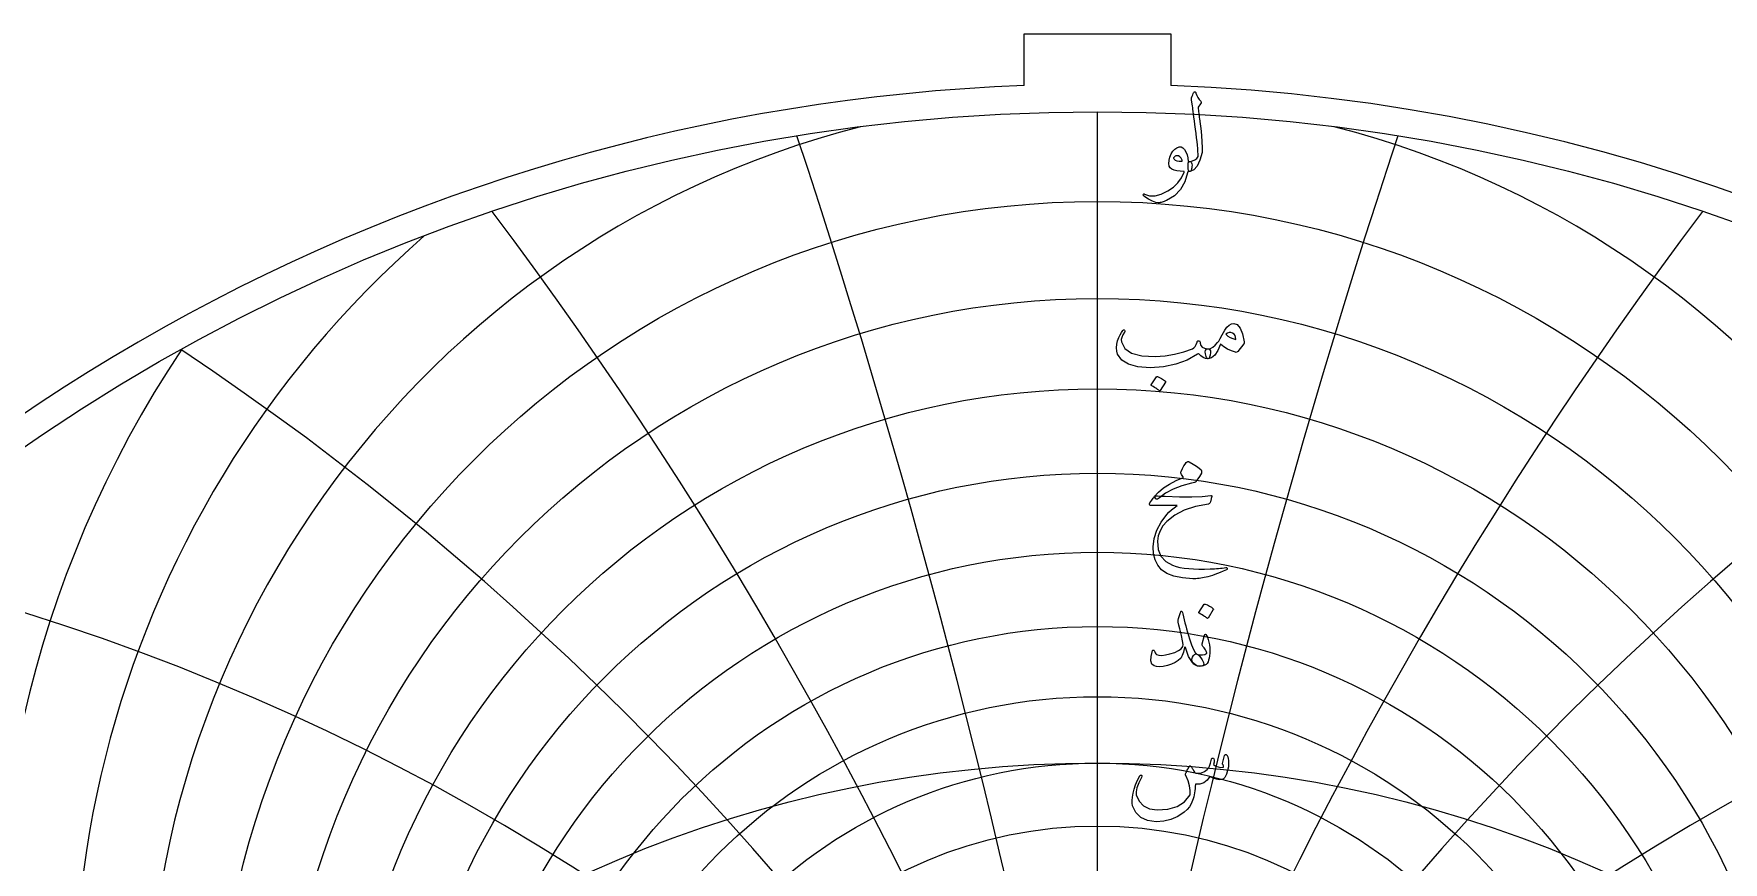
# Model space of a CAD drawing. Header units: millimetres. Extents: x -78 to 78, y -78 to 80.
# Drawn here: x -43.2 to 25.4, y 46.1 to 79.7 of the extents above; entities that cross this region are included whole.
import ezdxf

# ---------------------------------------------------------------- set-up
doc = ezdxf.new("R2010")
doc.units = ezdxf.units.MM
for name, color, linetype in [('CUT_OUTER', 1, 'Continuous'), ('ENGRAVE', 7, 'Continuous'), ('ENGRAVE_FINE', 8, 'Continuous'), ('TEXT', 5, 'Continuous')]:
    doc.layers.add(name, color=color, linetype=linetype)

msp = doc.modelspace()

# ---------------------------------------------------------------- linework, layer by layer
at = {"layer": 'CUT_OUTER'}
for points in [[(-2.975, 79.665), (2.975, 79.665), (2.975, 77.5677)], [(-2.975, 77.5677), (-2.975, 79.665)]]:
    msp.add_lwpolyline(points, dxfattribs=at)
for centre, radius, start, end in [((-0.0002, -0.0002), 77.6249, 148.007612, 87.803431), ((-0.0008, 0.0009), 77.6238, 92.19583, 148.008025)]:
    msp.add_arc(centre, radius, start, end, dxfattribs=at)
at = {"layer": 'ENGRAVE'}
msp.add_lwpolyline([(0, -76.5), (0, 76.5)], dxfattribs=at)
for centre, radius in [((0, 0), 76.5), ((0, 33.551), 28.2878), ((0, 0), 50.0761), ((0, 29.7713), 17.7491)]:
    msp.add_circle(centre, radius, dxfattribs=at)
for centre, radius, start, end in [((0, 40.2027), 41.514, 131.172626, 48.827374), ((0, 52.2707), 60.202, 184.595622, 355.404378)]:
    msp.add_arc(centre, radius, start, end, dxfattribs=at)
at = {"layer": 'ENGRAVE_FINE'}
for centre, radius in [((0, 37.0862), 35.7749), ((0, 35.7741), 33.1497), ((0, 34.6008), 30.6597), ((0, 32.6121), 26.0195), ((0, 31.7732), 23.8419), ((0, 31.0251), 21.7441), ((0, 30.36), 19.716)]:
    msp.add_circle(centre, radius, dxfattribs=at)
for centre, radius, start, end in [((0, 38.5552), 38.5552, 104.428163, 75.571837), ((-338.6259, -32.5198), 343.8498, 2.969013, 18.313318), ((-338.6259, -32.5198), 343.8498, 2.969013, 18.313318), ((338.6259, -32.5198), 343.8498, 161.686682, 177.030987), ((338.6259, -32.5198), 343.8498, 161.686682, 177.030987), ((-164.0488, -32.5198), 174.5771, 5.979733, 36.962322), ((-164.0488, -32.5198), 174.5771, 5.979733, 36.962322), ((164.0488, -32.5198), 174.5771, 143.037678, 174.020267), ((164.0488, -32.5198), 174.5771, 143.037678, 174.020267), ((0, 42.055), 44.6794, 146.258009, 33.741991), ((-103.4188, -32.5198), 119.4178, 9.076124, 56.31782), ((-103.4188, -32.5198), 119.4178, 9.076124, 56.31782), ((103.4188, -32.5198), 119.4178, 123.68218, 170.923876), ((103.4188, -32.5198), 119.4178, 123.68218, 170.923876), ((0, 44.1438), 48.0849, 157.98396, 22.01604), ((-71.1583, -32.5198), 92.8905, 12.306911, 76.81627), ((-71.1583, -32.5198), 92.8905, 12.306911, 76.81627), ((71.1583, -32.5198), 92.8905, 103.18373, 167.693089), ((71.1583, -32.5198), 92.8905, 103.18373, 167.693089), ((0, 46.5083), 51.7715, 167.906186, 12.093814), ((0, 49.197), 55.7897, 176.664202, 3.335798)]:
    msp.add_arc(centre, radius, start, end, dxfattribs=at)
at = {"layer": 'TEXT'}
for points in [[(3.8229, 77.0626), (3.8535, 77.1364), (3.8772, 77.195), (3.8942, 77.2382), (3.9044, 77.2662), (3.9123, 77.284), (3.9225, 77.2968), (3.9349, 77.3044), (3.9496, 77.3069), (3.9663, 77.3041), (3.9802, 77.2956), (3.9912, 77.2815), (3.9994, 77.2617), (4.037, 77.1647), (4.082, 77.0773), (4.1343, 76.9996), (4.1939, 76.9314), (4.2106, 76.9097), (4.2154, 76.8851), (4.2083, 76.8576), (4.1894, 76.8274), (4.0899, 76.6871), (4.0967, 76.6243), (4.1034, 76.5627), (4.1102, 76.5022), (4.117, 76.4428), (4.1238, 76.3846), (4.1306, 76.3274), (4.1374, 76.2715), (4.1442, 76.2166), (4.2067, 75.7088), (4.2448, 75.3118), (4.2587, 75.0256), (4.2482, 74.8503), (4.1628, 74.5322), (4.0514, 74.2972), (3.914, 74.1454), (3.7506, 74.0767), (3.746, 74.0767), (3.7415, 74.0767), (3.737, 74.0767), (3.7325, 74.0767), (3.7056, 74.1021), (3.6883, 74.1604), (3.6807, 74.2514), (3.6827, 74.3753), (3.6869, 74.4211), (3.6997, 74.4544), (3.7209, 74.4754), (3.7506, 74.4838), (3.8654, 74.5067), (3.9609, 74.5483), (4.0373, 74.6085), (4.0944, 74.6874), (4.0906, 74.7822), (4.0837, 74.8899), (4.0736, 75.0106), (4.0605, 75.1444), (4.0445, 75.2906), (4.026, 75.4486), (4.0049, 75.6186), (3.9813, 75.8004), (3.9595, 75.9791), (3.9394, 76.1397), (3.9211, 76.2822), (3.9044, 76.4066), (3.89, 76.5129), (3.8784, 76.6012), (3.8696, 76.6713), (3.8637, 76.7233), (3.8184, 76.9812), (3.817, 77.0066), (3.8173, 77.0287), (3.8193, 77.0474), (3.8229, 77.0626)], [(3.6601, 74.0269), (3.554, 73.6545), (3.3762, 73.3426), (3.1265, 73.0912), (2.805, 72.9004), (2.76, 72.881), (2.7156, 72.8636), (2.6718, 72.8482), (2.6286, 72.8348), (2.5861, 72.8236), (2.5449, 72.815), (2.5047, 72.8089), (2.4657, 72.8054), (2.3684, 72.8192), (2.2395, 72.8698), (2.0789, 72.9572), (1.8866, 73.0813), (1.8659, 73.0992), (1.8538, 73.1164), (1.8501, 73.1331), (1.8549, 73.1492), (1.8657, 73.1616), (1.8798, 73.1673), (1.8973, 73.1662), (1.9183, 73.1583), (2.1182, 73.0935), (2.3424, 73.0938), (2.5909, 73.1591), (2.8638, 73.2895), (3.0866, 73.4407), (3.271, 73.6186), (3.4169, 73.823), (3.5243, 74.054), (3.5235, 74.0622), (3.521, 74.0687), (3.5167, 74.0736), (3.5108, 74.0767), (3.355, 74.0857), (3.2224, 74.1038), (3.1129, 74.131), (3.0267, 74.1671), (2.96, 74.2231), (2.9181, 74.3006), (2.9011, 74.3996), (2.9091, 74.52), (2.9116, 74.536), (2.9147, 74.5523), (2.9184, 74.5688), (2.9226, 74.5856), (2.9274, 74.603), (2.9328, 74.6213), (2.9387, 74.6403), (2.9452, 74.6603), (2.9984, 74.7895), (3.0629, 74.8967), (3.1387, 74.9818), (3.2257, 75.0448), (3.3148, 75.0793), (3.3965, 75.0788), (3.4709, 75.0431), (3.5379, 74.9725), (3.5965, 74.8741), (3.6408, 74.7598), (3.6711, 74.6297), (3.6872, 74.4838), (3.6961, 74.484), (3.7047, 74.4844), (3.7131, 74.4851), (3.7211, 74.4861), (3.7292, 74.4871), (3.7375, 74.4878), (3.7462, 74.4882), (3.7551, 74.4884), (3.7856, 74.4819), (3.8094, 74.4624), (3.8263, 74.4298), (3.8365, 74.3843), (3.8408, 74.3343), (3.8399, 74.2836), (3.834, 74.2325), (3.8229, 74.1807), (3.8085, 74.1352), (3.7924, 74.1027), (3.7746, 74.0832), (3.7551, 74.0767), (3.6691, 74.0767), (3.6686, 74.0685), (3.6669, 74.0574), (3.664, 74.0436), (3.6601, 74.0269)], [(3.4429, 74.5336), (3.3954, 74.6165), (3.3434, 74.675), (3.2868, 74.7092), (3.2257, 74.7191), (3.1893, 74.7095), (3.1568, 74.6942), (3.1282, 74.6733), (3.1036, 74.6467), (3.0957, 74.6326), (3.0945, 74.6173), (3.1002, 74.6009), (3.1126, 74.5834), (3.1593, 74.5424), (3.2269, 74.5144), (3.3154, 74.4994), (3.4248, 74.4974), (3.4361, 74.4997), (3.4429, 74.5065), (3.4452, 74.5178), (3.4429, 74.5336)], [(5.5376, 67.9146), (5.6793, 67.8643), (5.7966, 67.7223), (5.8897, 67.4888), (5.9584, 67.1636), (5.9609, 67.1401), (5.9595, 67.1195), (5.9541, 67.1017), (5.9448, 67.0867), (5.696, 66.7745), (5.6787, 66.7556), (5.6586, 66.744), (5.6357, 66.7397), (5.61, 66.7429), (5.4409, 66.8005), (5.282, 66.8741), (5.1333, 66.9634), (4.9947, 67.0686), (4.883, 66.8093), (4.7606, 66.6241), (4.6274, 66.513), (4.4835, 66.4759), (4.4674, 66.4819), (4.4507, 66.4997), (4.4334, 66.5294), (4.4156, 66.5709), (4.3882, 66.6739), (4.3783, 66.7564), (4.3859, 66.8186), (4.4111, 66.8605), (4.4258, 66.8704), (4.4428, 66.8775), (4.462, 66.8817), (4.4835, 66.8831), (4.5864, 66.9006), (4.6871, 66.9487), (4.7855, 67.0273), (4.8816, 67.1365), (4.9237, 67.1998), (4.9868, 67.3039), (5.0708, 67.4486), (5.1757, 67.6341), (5.2577, 67.7568), (5.3453, 67.8445), (5.4386, 67.8971), (5.5376, 67.9146)], [(1.0315, 67.6251), (1.0476, 67.6426), (1.0643, 67.65), (1.0816, 67.6471), (1.0994, 67.6341), (1.113, 67.6172), (1.1175, 67.5979), (1.113, 67.5764), (1.0994, 67.5527), (1.0304, 67.4458), (0.9863, 67.3468), (0.967, 67.2558), (0.9727, 67.1727), (1.1144, 66.8995), (1.3901, 66.7089), (1.7998, 66.6009), (2.3435, 66.5755), (2.747, 66.6052), (3.1341, 66.6671), (3.5048, 66.7612), (3.8591, 66.8876), (3.9216, 66.9247), (3.9734, 66.9815), (4.0144, 67.0581), (4.0446, 67.1546), (4.0548, 67.182), (4.0718, 67.2009), (4.0955, 67.2114), (4.1261, 67.2134), (4.1478, 67.204), (4.1634, 67.1851), (4.1727, 67.1565), (4.1758, 67.1184), (4.197, 67.0239), (4.2561, 66.9532), (4.3531, 66.9063), (4.488, 66.8831), (4.5366, 66.8724), (4.5694, 66.8447), (4.5864, 66.8), (4.5875, 66.7383), (4.5711, 66.6235), (4.5491, 66.5415), (4.5214, 66.4923), (4.488, 66.4759), (4.3888, 66.4889), (4.2946, 66.528), (4.2055, 66.593), (4.1215, 66.684), (4.1145, 66.6877), (4.1023, 66.6852), (4.0851, 66.6764), (4.0627, 66.6614), (3.6408, 66.4239), (3.1805, 66.2542), (2.6817, 66.1525), (2.1445, 66.1185), (1.6479, 66.1525), (1.2622, 66.2542), (0.9874, 66.4239), (0.8234, 66.6614), (0.7861, 66.794), (0.7736, 66.9295), (0.7861, 67.0678), (0.8234, 67.2089), (0.8737, 67.3401), (0.9252, 67.4532), (0.9778, 67.5482), (1.0315, 67.6251)], [(5.2119, 67.4713), (5.2967, 67.4006), (5.3928, 67.3423), (5.5003, 67.2965), (5.619, 67.2631), (5.6125, 67.3522), (5.5885, 67.4249), (5.5469, 67.4812), (5.4878, 67.521), (5.4197, 67.5417), (5.351, 67.5402), (5.2817, 67.5168), (5.2119, 67.4713)], [(2.4023, 65.7475), (2.408, 65.7532), (2.4159, 65.7566), (2.4261, 65.7577), (2.4385, 65.7566), (2.5265, 65.721), (2.6093, 65.6774), (2.6871, 65.6259), (2.7598, 65.5666), (2.7668, 65.5575), (2.7699, 65.5485), (2.7691, 65.5394), (2.7643, 65.5304), (2.5516, 65.1865), (2.5437, 65.1783), (2.5335, 65.1764), (2.5211, 65.1806), (2.5064, 65.1911), (2.4937, 65.2001), (2.4736, 65.2137), (2.4462, 65.2318), (2.4114, 65.2544), (2.3687, 65.2815), (2.3175, 65.3132), (2.2579, 65.3494), (2.1897, 65.3901), (2.1807, 65.3969), (2.1761, 65.4037), (2.1761, 65.4105), (2.1807, 65.4173)], [(3.8184, 61.426), (3.4231, 61.3228), (3.0742, 61.1896), (2.7716, 61.0265), (2.5155, 60.8333), (2.4761, 60.8037), (2.4397, 60.787), (2.406, 60.7833), (2.3752, 60.7926), (2.3393, 60.8353), (2.3447, 60.8955), (2.3913, 60.9733), (2.4793, 61.0686), (2.6871, 61.2411), (2.926, 61.3966), (3.1961, 61.5352), (3.4972, 61.6567), (3.4112, 61.7834), (3.3951, 61.8151), (3.3875, 61.8468), (3.3883, 61.8784), (3.3977, 61.9101), (3.4585, 62.0308), (3.5142, 62.1307), (3.5648, 62.2095), (3.6103, 62.2675), (3.6394, 62.2949), (3.668, 62.3094), (3.696, 62.3108), (3.7234, 62.2992), (3.8826, 62.2093), (4.0164, 62.125), (4.1247, 62.0464), (4.2075, 61.9734), (4.2236, 61.95), (4.2313, 61.9203), (4.2304, 61.8844), (4.2211, 61.8422), (4.1919, 61.7764), (4.1453, 61.6963), (4.0811, 61.6022), (3.9994, 61.4939), (3.9779, 61.4778), (3.9406, 61.4611), (3.8874, 61.4438), (3.8184, 61.426)], [(2.7507, 60.9012), (3.3312, 60.8808), (3.8331, 60.8786), (4.2564, 60.8944), (4.6011, 60.9284), (4.6117, 60.9296), (4.6209, 60.9289), (4.6287, 60.9262), (4.635, 60.9216), (4.6397, 60.9152), (4.6424, 60.9074), (4.6431, 60.8982), (4.6418, 60.8876), (4.6329, 60.8463), (4.6243, 60.8085), (4.6159, 60.774), (4.6079, 60.7429), (4.6001, 60.7151), (4.5926, 60.6908), (4.5854, 60.6699), (4.5785, 60.6524), (4.5638, 60.6244), (4.5468, 60.6037), (4.5276, 60.5904), (4.5061, 60.5845), (3.9836, 60.4898), (3.5289, 60.3413), (3.1421, 60.1392), (2.8231, 59.8833), (2.6619, 59.6992), (2.5449, 59.5044), (2.4719, 59.2988), (2.4431, 59.0825), (2.4708, 58.7429), (2.5811, 58.4661), (2.7739, 58.252), (3.0493, 58.1007), (3.1921, 58.0549), (3.349, 58.017), (3.5201, 57.9871), (3.7053, 57.965), (3.9044, 57.9506), (4.117, 57.9435), (4.3432, 57.9438), (4.583, 57.9514), (4.6683, 57.9562), (4.7521, 57.9616), (4.8345, 57.9675), (4.9155, 57.9741), (4.9946, 57.9811), (5.0711, 57.9888), (5.145, 57.997), (5.2164, 58.0057), (5.2382, 58.0069), (5.2537, 58.0012), (5.2631, 57.9888), (5.2662, 57.9695), (5.2645, 57.9472), (5.2594, 57.9299), (5.2509, 57.9178), (5.239, 57.9107), (5.1112, 57.8567), (4.9902, 57.8078), (4.8759, 57.764), (4.7685, 57.7252), (4.6681, 57.6913), (4.5751, 57.6619), (4.4894, 57.637), (4.4111, 57.6166), (4.3374, 57.6017), (4.2657, 57.5884), (4.196, 57.5768), (4.1283, 57.5669), (4.0623, 57.5592), (3.9977, 57.5544), (3.9345, 57.5525), (3.8727, 57.5533), (3.4508, 57.5861), (3.0991, 57.6574), (2.8174, 57.7671), (2.6059, 57.9152), (2.4507, 58.1004), (2.3424, 58.3168), (2.281, 58.5642), (2.2666, 58.8427), (2.311, 59.1882), (2.4171, 59.5236), (2.5847, 59.8488), (2.814, 60.1638), (2.9037, 60.2591), (3.0052, 60.3504), (3.1186, 60.4378), (3.2438, 60.5212), (2.149, 60.5302), (2.1227, 60.5415), (2.1117, 60.5619), (2.1159, 60.5913), (2.1354, 60.6298), (2.1722, 60.6857), (2.2055, 60.7361), (2.2355, 60.7807), (2.2621, 60.8198), (2.2853, 60.8529), (2.3051, 60.8797), (2.3215, 60.9004), (2.3345, 60.9148), (2.3639, 60.9173), (2.4431, 60.9159), (2.572, 60.9105), (2.7507, 60.9012)], [(3.4678, 56.1292), (3.4938, 56.0105), (3.5221, 55.8899), (3.5526, 55.7674), (3.5854, 55.6428), (3.6205, 55.5157), (3.6578, 55.3855), (3.6974, 55.2522), (3.7392, 55.1157), (3.8238, 54.8703), (3.901, 54.6859), (3.9708, 54.5627), (4.0333, 54.5004), (4.0879, 54.4634), (4.143, 54.4111), (4.1987, 54.3435), (4.255, 54.2607), (4.3082, 54.158), (4.3229, 54.0808), (4.2991, 54.0291), (4.2369, 54.0028), (4.0359, 54.0231), (3.858, 54.1566), (3.7033, 54.4032), (3.5719, 54.7628), (3.569, 54.7688), (3.5651, 54.773), (3.56, 54.7756), (3.5538, 54.7764), (3.5492, 54.7756), (3.5447, 54.773), (3.5402, 54.7688), (3.5357, 54.7628), (3.5229, 54.7046), (3.5074, 54.643), (3.489, 54.5779), (3.4678, 54.5095), (3.4446, 54.4447), (3.4203, 54.3907), (3.3948, 54.3475), (3.3683, 54.315), (3.2727, 54.2315), (3.1534, 54.1577), (3.0103, 54.0936), (2.8435, 54.039), (2.6738, 53.9985), (2.5268, 53.9813), (2.4023, 53.9872), (2.3006, 54.0164), (2.2135, 54.0893), (2.1739, 54.2177), (2.1818, 54.4015), (2.2372, 54.6407), (2.2426, 54.6486), (2.2497, 54.6543), (2.2584, 54.6577), (2.2689, 54.6588), (2.2813, 54.6574), (2.2915, 54.6531), (2.2994, 54.6461), (2.3051, 54.6362), (2.3266, 54.5861), (2.3503, 54.5446), (2.3763, 54.5115), (2.4046, 54.4869), (2.4928, 54.4541), (2.6127, 54.4462), (2.7643, 54.4631), (2.9475, 54.505), (3.1429, 54.5677), (3.2947, 54.6384), (3.403, 54.717), (3.4678, 54.8036), (3.4785, 54.8912), (3.461, 55.0411), (3.4152, 55.2532), (3.3411, 55.5274), (3.3055, 55.6719), (3.2846, 55.7887), (3.2783, 55.8778), (3.2868, 55.9391), (3.3728, 56.1834), (3.3821, 56.2092), (3.392, 56.2276), (3.4025, 56.2386), (3.4135, 56.2423), (3.4271, 56.2352), (3.4406, 56.214), (3.4542, 56.1786), (3.4678, 56.1292)], [(4.341, 56.5182), (4.3466, 56.5239), (4.3545, 56.5273), (4.3647, 56.5284), (4.3772, 56.5273), (4.4651, 56.4917), (4.5479, 56.4481), (4.6257, 56.3966), (4.6984, 56.3373), (4.7054, 56.3282), (4.7086, 56.3192), (4.7077, 56.3101), (4.7029, 56.3011), (4.4903, 55.9572), (4.4823, 55.949), (4.4722, 55.9471), (4.4597, 55.9513), (4.445, 55.9618), (4.4323, 55.9708), (4.4122, 55.9844), (4.3848, 56.0025), (4.35, 56.0251), (4.3073, 56.0522), (4.2561, 56.0839), (4.1965, 56.1201), (4.1283, 56.1608), (4.1193, 56.1676), (4.1148, 56.1744), (4.1148, 56.1812), (4.1193, 56.188)], [(4.3817, 54.6678), (4.3551, 54.7122), (4.3297, 54.7504), (4.3053, 54.7824), (4.2821, 54.8081), (4.2655, 54.8301), (4.2561, 54.8556), (4.2542, 54.8844), (4.2595, 54.9167), (4.3545, 55.2605), (4.3678, 55.2905), (4.3851, 55.299), (4.4063, 55.286), (4.4314, 55.2515), (4.4693, 55.1782), (4.5016, 55.0897), (4.5282, 54.9859), (4.5491, 54.8669), (4.5612, 54.7527), (4.566, 54.6407), (4.5635, 54.531), (4.5536, 54.4235), (4.5375, 54.3299), (4.5163, 54.2482), (4.49, 54.1784), (4.4586, 54.1204), (4.4199, 54.0774), (4.367, 54.0435), (4.3, 54.0186), (4.2188, 54.0028), (4.1357, 53.9997), (4.0582, 54.013), (3.9864, 54.0427), (3.9202, 54.0887), (3.869, 54.1473), (3.8422, 54.2143), (3.8396, 54.2898), (3.8614, 54.3738), (3.8962, 54.4425), (3.9372, 54.4857), (3.9844, 54.5036), (4.0378, 54.4959), (4.1611, 54.4662), (4.2686, 54.4631), (4.3602, 54.4866), (4.436, 54.5366), (4.4377, 54.5499), (4.4292, 54.5762), (4.4105, 54.6155), (4.3817, 54.6678)], [(5.1621, 50.3782), (5.17, 50.398), (5.1802, 50.4121), (5.1926, 50.4206), (5.2073, 50.4235), (5.2263, 50.4212), (5.2424, 50.4144), (5.2557, 50.4031), (5.2662, 50.3873), (5.2919, 50.3307), (5.3103, 50.2606), (5.3213, 50.1769), (5.325, 50.0796), (5.3151, 49.9207), (5.2854, 49.7697), (5.2359, 49.6266), (5.1666, 49.4915), (5.1429, 49.459), (5.1169, 49.4338), (5.0886, 49.416), (5.058, 49.4055), (4.9475, 49.3984), (4.8284, 49.418), (4.7009, 49.464), (4.5649, 49.5367), (4.4504, 49.3798), (4.3149, 49.2754), (4.1586, 49.2237), (3.9813, 49.2245), (3.9755, 49.1291), (3.9672, 49.0374), (3.9563, 48.9493), (3.9428, 48.8649), (3.9269, 48.7836), (3.9083, 48.7048), (3.8873, 48.6286), (3.8637, 48.555), (3.8088, 48.4221), (3.7347, 48.2994), (3.6414, 48.1868), (3.5289, 48.0845), (3.2656, 47.9091), (2.9871, 47.7859), (2.6933, 47.7146), (2.3842, 47.6954), (2.0362, 47.7426), (1.761, 47.8662), (1.5589, 48.0661), (1.4296, 48.3423), (1.4121, 48.4419), (1.4093, 48.5595), (1.4212, 48.6952), (1.4477, 48.849), (1.4904, 49.0176), (1.5507, 49.1929), (1.6284, 49.375), (1.7237, 49.5639), (1.7314, 49.5757), (1.7407, 49.5842), (1.7517, 49.5893), (1.7644, 49.591), (1.7772, 49.5899), (1.7882, 49.5865), (1.7975, 49.5808), (1.8052, 49.5729), (1.8102, 49.5613), (1.8119, 49.5492), (1.8102, 49.5364), (1.8052, 49.5231), (1.6841, 49.2718), (1.6061, 49.0651), (1.571, 48.903), (1.5789, 48.7857), (1.6932, 48.527), (1.873, 48.3389), (2.1185, 48.2216), (2.4295, 48.1749), (2.8644, 48.2026), (3.2325, 48.3129), (3.534, 48.5058), (3.7687, 48.7812), (3.7678, 48.9627), (3.7381, 49.1544), (3.6796, 49.3563), (3.5922, 49.5684), (3.5812, 49.5899), (3.5752, 49.6091), (3.5744, 49.6261), (3.5786, 49.6408), (3.603, 49.6912), (3.6261, 49.7386), (3.6482, 49.7829), (3.6691, 49.824), (3.6889, 49.8615), (3.7076, 49.8947), (3.7251, 49.9237), (3.7415, 49.9484), (3.7508, 49.9589), (3.7607, 49.9631), (3.7712, 49.9611), (3.7822, 49.9529), (3.7879, 49.9467), (3.7958, 49.9371), (3.806, 49.9241), (3.8184, 49.9077), (3.8326, 49.8879), (3.8478, 49.8647), (3.8642, 49.8381), (3.8818, 49.8082), (3.9174, 49.7505), (3.9474, 49.7086), (3.9717, 49.6826), (3.9903, 49.6724), (4.108, 49.6625), (4.2256, 49.6826), (4.3432, 49.7327), (4.4609, 49.8127), (4.5036, 49.8659), (4.5457, 49.9529), (4.5872, 50.074), (4.6282, 50.2289), (4.6322, 50.2436), (4.6396, 50.2561), (4.6503, 50.2662), (4.6644, 50.2742), (4.6777, 50.2793), (4.6905, 50.2809), (4.7026, 50.2793), (4.7142, 50.2742), (4.7315, 50.2459), (4.738, 50.1927), (4.7337, 50.1147), (4.7187, 50.0118), (4.8101, 49.9558), (4.9076, 49.919), (5.0114, 49.9015), (5.1214, 49.9032), (5.12, 49.9363), (5.1157, 49.9631), (5.1087, 49.9838), (5.0988, 49.9982), (5.0875, 50.0118), (5.0807, 50.0253), (5.0784, 50.0389), (5.0807, 50.0525)]]:
    msp.add_lwpolyline(points, close=True, dxfattribs=at)

doc.saveas('drawing.dxf')
